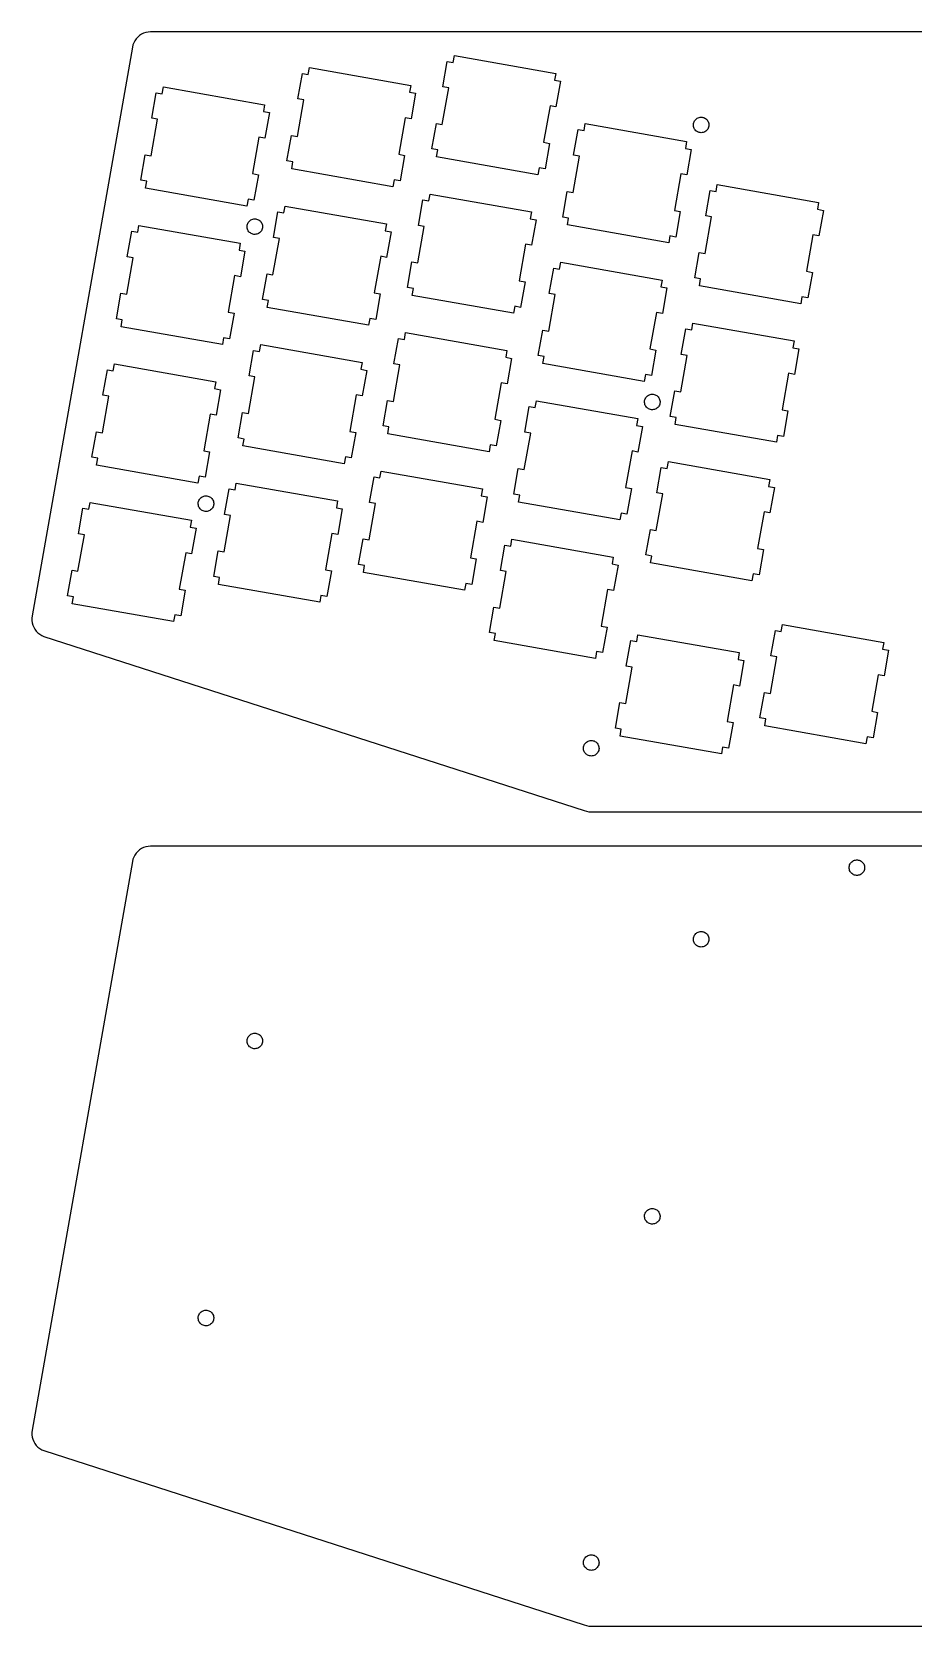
# Model space of a CAD drawing. Header units: metres. Extents: x -119 to 119, y 5 to 220.
# Drawn here: x -119.1 to 0, y 5 to 220.4 of the extents above; entities that cross this region are included whole.
import ezdxf

# ---------------------------------------------------------------- set-up
doc = ezdxf.new("R2010")
doc.units = ezdxf.units.M

msp = doc.modelspace()

# ---------------------------------------------------------------- linework, layer by layer
for p, q in [((-104.759, 219.698), (-104.971, 219.466)), ((-104.52, 219.901), (-104.759, 219.698)), ((-104.258, 220.073), (-104.52, 219.901)), ((-103.975, 220.211), (-104.258, 220.073)), ((-103.678, 220.312), (-103.975, 220.211)), ((-103.371, 220.375), (-103.678, 220.312)), ((-103.058, 220.399), (-103.371, 220.375)), ((103.058, 220.399), (-103.058, 220.399)), ((-105.485, 218.334), (-119.029, 141.519)), ((-105.411, 218.639), (-105.485, 218.334)), ((-105.3, 218.932), (-105.411, 218.639)), ((-105.152, 219.21), (-105.3, 218.932)), ((-104.971, 219.466), (-105.152, 219.21)), ((-81.7126, 214.654), (-81.5484, 215.585)), ((-81.5484, 215.585), (-67.8596, 213.172)), ((-63.5412, 212.973), (-62.9335, 216.42)), ((-62.9335, 216.42), (-62.133, 216.279)), ((-62.133, 216.279), (-61.9688, 217.21)), ((-61.9688, 217.21), (-48.28, 214.796)), ((-83.1208, 211.349), (-82.513, 214.795)), ((-82.513, 214.795), (-81.7126, 214.654)), ((-48.28, 214.796), (-48.4442, 213.865)), ((-48.4442, 213.865), (-47.6438, 213.724)), ((-47.6438, 213.724), (-48.2515, 210.277)), ((-102.874, 208.739), (-102.266, 212.186)), ((-102.266, 212.186), (-101.466, 212.045)), ((-101.466, 212.045), (-101.302, 212.976)), ((-101.302, 212.976), (-87.6129, 210.562)), ((-83.1902, 206.275), (-82.3204, 211.207)), ((-82.3204, 211.207), (-83.1208, 211.349)), ((-67.8596, 213.172), (-68.0238, 212.241)), ((-68.0238, 212.241), (-67.2233, 212.099)), ((-67.2233, 212.099), (-67.8311, 208.653)), ((-63.6106, 207.899), (-62.7408, 212.832)), ((-62.7408, 212.832), (-63.5412, 212.973)), ((-87.6129, 210.562), (-87.777, 209.631)), ((-87.777, 209.631), (-86.9766, 209.49)), ((-86.9766, 209.49), (-87.5844, 206.043)), ((-49.052, 210.418), (-49.9218, 205.486)), ((-48.2515, 210.277), (-49.052, 210.418)), ((-102.943, 203.665), (-102.074, 208.598)), ((-102.074, 208.598), (-102.874, 208.739)), ((-68.6316, 208.794), (-69.5014, 203.861)), ((-67.8311, 208.653), (-68.6316, 208.794)), ((-65.0188, 204.594), (-64.411, 208.04)), ((-64.411, 208.04), (-63.6106, 207.899)), ((-45.8718, 203.765), (-45.264, 207.212)), ((-45.264, 207.212), (-44.4636, 207.071)), ((-44.4636, 207.071), (-44.2994, 208.002)), ((-44.2994, 208.002), (-30.6106, 205.588)), ((-29.69, 207.882), (-29.6753, 208.013)), ((-29.6882, 207.75), (-29.69, 207.882)), ((-29.6699, 207.619), (-29.6882, 207.75)), ((-29.6753, 208.013), (-29.6443, 208.141)), ((-29.6353, 207.492), (-29.6699, 207.619)), ((-29.6443, 208.141), (-29.5975, 208.264)), ((-29.585, 207.37), (-29.6353, 207.492)), ((-29.5975, 208.264), (-29.5356, 208.381)), ((-29.5199, 207.255), (-29.585, 207.37)), ((-29.5356, 208.381), (-29.4596, 208.488)), ((-29.4409, 207.15), (-29.5199, 207.255)), ((-29.4596, 208.488), (-29.3707, 208.586)), ((-29.3493, 207.055), (-29.4409, 207.15)), ((-29.3707, 208.586), (-29.2703, 208.671)), ((-29.2466, 206.972), (-29.3493, 207.055)), ((-29.2703, 208.671), (-29.1599, 208.743)), ((-29.1342, 206.903), (-29.2466, 206.972)), ((-29.1599, 208.743), (-29.0414, 208.801)), ((-29.0142, 206.849), (-29.1342, 206.903)), ((-29.0414, 208.801), (-28.9166, 208.844)), ((-28.8882, 206.81), (-29.0142, 206.849)), ((-28.9166, 208.844), (-28.7874, 208.87)), ((-28.7583, 206.787), (-28.8882, 206.81)), ((-28.7874, 208.87), (-28.656, 208.88)), ((-28.6266, 206.78), (-28.7583, 206.787)), ((-28.656, 208.88), (-28.5242, 208.874)), ((-28.4952, 206.791), (-28.6266, 206.78)), ((-28.5242, 208.874), (-28.3944, 208.851)), ((-28.366, 206.817), (-28.4952, 206.791)), ((-28.3944, 208.851), (-28.2684, 208.812)), ((-28.2412, 206.86), (-28.366, 206.817)), ((-28.2684, 208.812), (-28.1484, 208.757)), ((-28.1227, 206.917), (-28.2412, 206.86)), ((-28.1484, 208.757), (-28.036, 208.688)), ((-28.0123, 206.99), (-28.1227, 206.917)), ((-28.036, 208.688), (-27.9333, 208.606)), ((-27.9119, 207.075), (-28.0123, 206.99)), ((-27.9333, 208.606), (-27.8417, 208.511)), ((-27.823, 207.172), (-27.9119, 207.075)), ((-27.8417, 208.511), (-27.7627, 208.405)), ((-27.747, 207.28), (-27.823, 207.172)), ((-27.7627, 208.405), (-27.6976, 208.291)), ((-27.6851, 207.397), (-27.747, 207.28)), ((-27.6976, 208.291), (-27.6473, 208.169)), ((-27.6383, 207.52), (-27.6851, 207.397)), ((-27.6473, 208.169), (-27.6127, 208.041)), ((-27.6073, 207.648), (-27.6383, 207.52)), ((-27.6127, 208.041), (-27.5944, 207.911)), ((-27.5925, 207.779), (-27.6073, 207.648)), ((-27.5944, 207.911), (-27.5925, 207.779)), ((-88.3848, 206.184), (-89.2546, 201.251)), ((-87.5844, 206.043), (-88.3848, 206.184)), ((-84.5984, 202.969), (-83.9906, 206.416)), ((-83.9906, 206.416), (-83.1902, 206.275)), ((-64.2184, 204.452), (-65.0188, 204.594)), ((-49.9218, 205.486), (-49.1213, 205.344)), ((-49.1213, 205.344), (-49.7291, 201.898)), ((-30.6106, 205.588), (-30.7747, 204.657)), ((-30.7747, 204.657), (-29.9743, 204.516)), ((-104.352, 200.359), (-103.744, 203.806)), ((-103.744, 203.806), (-102.943, 203.665)), ((-83.798, 202.828), (-84.5984, 202.969)), ((-83.9621, 201.897), (-83.798, 202.828)), ((-69.5014, 203.861), (-68.7009, 203.72)), ((-68.7009, 203.72), (-69.3087, 200.273)), ((-64.3826, 203.521), (-64.2184, 204.452)), ((-50.6937, 201.108), (-64.3826, 203.521)), ((-45.9411, 198.691), (-45.0714, 203.624)), ((-45.0714, 203.624), (-45.8718, 203.765)), ((-29.9743, 204.516), (-30.5821, 201.069)), ((-103.551, 200.218), (-104.352, 200.359)), ((-89.2546, 201.251), (-88.4541, 201.11)), ((-88.4541, 201.11), (-89.0619, 197.663)), ((-70.2733, 199.483), (-83.9621, 201.897)), ((-70.1091, 200.414), (-70.2733, 199.483)), ((-69.3087, 200.273), (-70.1091, 200.414)), ((-50.5296, 202.039), (-50.6937, 201.108)), ((-49.7291, 201.898), (-50.5296, 202.039)), ((-31.3825, 201.21), (-32.2523, 196.277)), ((-30.5821, 201.069), (-31.3825, 201.21)), ((-103.715, 199.287), (-103.551, 200.218)), ((-90.0266, 196.873), (-103.715, 199.287)), ((-65.4323, 197.568), (-65.2682, 198.499)), ((-65.2682, 198.499), (-51.5793, 196.085)), ((-47.3494, 195.385), (-46.7416, 198.832)), ((-46.7416, 198.832), (-45.9411, 198.691)), ((-28.0287, 195.542), (-27.4209, 198.989)), ((-27.4209, 198.989), (-26.6205, 198.848)), ((-26.6205, 198.848), (-26.4563, 199.779)), ((-26.4563, 199.779), (-12.7675, 197.365)), ((-89.8624, 197.804), (-90.0266, 196.873)), ((-89.0619, 197.663), (-89.8624, 197.804)), ((-86.4202, 192.637), (-85.8124, 196.084)), ((-85.8124, 196.084), (-85.0119, 195.943)), ((-85.0119, 195.943), (-84.8477, 196.874)), ((-84.8477, 196.874), (-71.1589, 194.46)), ((-66.8406, 194.262), (-66.2328, 197.709)), ((-66.2328, 197.709), (-65.4323, 197.568)), ((-51.5793, 196.085), (-51.7435, 195.154)), ((-32.2523, 196.277), (-31.4519, 196.136)), ((-31.4519, 196.136), (-32.0597, 192.689)), ((-12.7675, 197.365), (-12.9316, 196.434)), ((-12.9316, 196.434), (-12.1312, 196.293)), ((-12.1312, 196.293), (-12.739, 192.846)), ((-104.765, 193.333), (-104.601, 194.265)), ((-104.601, 194.265), (-90.9122, 191.851)), ((-89.9917, 194.144), (-89.9769, 194.275)), ((-89.9898, 194.012), (-89.9917, 194.144)), ((-89.9715, 193.882), (-89.9898, 194.012)), ((-89.9769, 194.275), (-89.946, 194.403)), ((-89.9369, 193.755), (-89.9715, 193.882)), ((-89.946, 194.403), (-89.8991, 194.527)), ((-89.8991, 194.527), (-89.8372, 194.643)), ((-89.8372, 194.643), (-89.7612, 194.751)), ((-89.7612, 194.751), (-89.6723, 194.848)), ((-89.6723, 194.848), (-89.5719, 194.934)), ((-89.5719, 194.934), (-89.4615, 195.006)), ((-89.4615, 195.006), (-89.343, 195.064)), ((-89.343, 195.064), (-89.2182, 195.106)), ((-89.2182, 195.106), (-89.089, 195.133)), ((-89.089, 195.133), (-88.9576, 195.143)), ((-88.9576, 195.143), (-88.8259, 195.136)), ((-88.8259, 195.136), (-88.696, 195.113)), ((-88.696, 195.113), (-88.57, 195.074)), ((-88.57, 195.074), (-88.45, 195.02)), ((-88.45, 195.02), (-88.3376, 194.951)), ((-88.3376, 194.951), (-88.2349, 194.868)), ((-88.2349, 194.868), (-88.1433, 194.773)), ((-88.1433, 194.773), (-88.0643, 194.668)), ((-88.0643, 194.668), (-87.9992, 194.553)), ((-87.9992, 194.553), (-87.9489, 194.431)), ((-87.9489, 194.431), (-87.9144, 194.304)), ((-87.9089, 193.911), (-87.9398, 193.782)), ((-87.9144, 194.304), (-87.896, 194.173)), ((-87.8941, 194.042), (-87.9089, 193.911)), ((-87.896, 194.173), (-87.8941, 194.042)), ((-71.1589, 194.46), (-71.3231, 193.529)), ((-66.9099, 189.188), (-66.0401, 194.121)), ((-66.0401, 194.121), (-66.8406, 194.262)), ((-51.7435, 195.154), (-50.9431, 195.013)), ((-50.9431, 195.013), (-51.5509, 191.566)), ((-46.5489, 195.244), (-47.3494, 195.385)), ((-46.7131, 194.313), (-46.5489, 195.244)), ((-33.0243, 191.899), (-46.7131, 194.313)), ((-28.098, 190.468), (-27.2282, 195.401)), ((-27.2282, 195.401), (-28.0287, 195.542)), ((-106.173, 190.028), (-105.566, 193.475)), ((-105.566, 193.475), (-104.765, 193.333)), ((-90.9122, 191.851), (-91.0763, 190.92)), ((-89.8866, 193.633), (-89.9369, 193.755)), ((-89.8215, 193.518), (-89.8866, 193.633)), ((-89.7425, 193.412), (-89.8215, 193.518)), ((-89.6509, 193.318), (-89.7425, 193.412)), ((-89.5482, 193.235), (-89.6509, 193.318)), ((-89.4359, 193.166), (-89.5482, 193.235)), ((-89.3158, 193.111), (-89.4359, 193.166)), ((-89.1898, 193.072), (-89.3158, 193.111)), ((-89.06, 193.049), (-89.1898, 193.072)), ((-88.9282, 193.043), (-89.06, 193.049)), ((-88.7968, 193.053), (-88.9282, 193.043)), ((-88.6676, 193.08), (-88.7968, 193.053)), ((-88.5428, 193.122), (-88.6676, 193.08)), ((-88.4243, 193.18), (-88.5428, 193.122)), ((-88.3139, 193.252), (-88.4243, 193.18)), ((-88.2135, 193.338), (-88.3139, 193.252)), ((-88.1246, 193.435), (-88.2135, 193.338)), ((-88.0486, 193.543), (-88.1246, 193.435)), ((-87.9867, 193.659), (-88.0486, 193.543)), ((-87.9398, 193.782), (-87.9867, 193.659)), ((-86.4895, 187.563), (-85.6197, 192.496)), ((-85.6197, 192.496), (-86.4202, 192.637)), ((-71.3231, 193.529), (-70.5227, 193.388)), ((-70.5227, 193.388), (-71.1304, 189.941)), ((-52.3513, 191.707), (-53.2211, 186.774)), ((-51.5509, 191.566), (-52.3513, 191.707)), ((-32.8601, 192.831), (-33.0243, 191.899)), ((-32.0597, 192.689), (-32.8601, 192.831)), ((-13.5394, 192.987), (-14.4092, 188.054)), ((-12.739, 192.846), (-13.5394, 192.987)), ((-106.243, 184.954), (-105.373, 189.886)), ((-105.373, 189.886), (-106.173, 190.028)), ((-91.0763, 190.92), (-90.2759, 190.779)), ((-90.2759, 190.779), (-90.8837, 187.332)), ((-71.9309, 190.082), (-72.8007, 185.15)), ((-71.1304, 189.941), (-71.9309, 190.082)), ((-29.5063, 187.162), (-28.8985, 190.609)), ((-28.8985, 190.609), (-28.098, 190.468)), ((-91.6841, 187.473), (-92.5539, 182.54)), ((-90.8837, 187.332), (-91.6841, 187.473)), ((-87.8977, 184.257), (-87.2899, 187.704)), ((-87.2899, 187.704), (-86.4895, 187.563)), ((-68.3181, 185.882), (-67.7103, 189.329)), ((-67.7103, 189.329), (-66.9099, 189.188)), ((-49.1711, 185.054), (-48.5633, 188.501)), ((-48.5633, 188.501), (-47.7629, 188.36)), ((-47.7629, 188.36), (-47.5987, 189.291)), ((-47.5987, 189.291), (-33.9099, 186.877)), ((-14.4092, 188.054), (-13.6088, 187.913)), ((-13.6088, 187.913), (-14.2166, 184.466)), ((-67.5177, 185.741), (-68.3181, 185.882)), ((-67.6819, 184.81), (-67.5177, 185.741)), ((-53.2211, 186.774), (-52.4206, 186.633)), ((-52.4206, 186.633), (-53.0284, 183.186)), ((-33.9099, 186.877), (-34.0741, 185.946)), ((-34.0741, 185.946), (-33.2736, 185.805)), ((-33.2736, 185.805), (-33.8814, 182.358)), ((-28.7058, 187.021), (-29.5063, 187.162)), ((-28.87, 186.09), (-28.7058, 187.021)), ((-15.1812, 183.676), (-28.87, 186.09)), ((-107.651, 181.648), (-107.043, 185.095)), ((-107.043, 185.095), (-106.243, 184.954)), ((-87.0973, 184.116), (-87.8977, 184.257)), ((-87.2615, 183.185), (-87.0973, 184.116)), ((-73.5726, 180.772), (-87.2615, 183.185)), ((-72.8007, 185.15), (-72.0002, 185.008)), ((-72.0002, 185.008), (-72.608, 181.561)), ((-53.993, 182.396), (-67.6819, 184.81)), ((-53.8289, 183.327), (-53.993, 182.396)), ((-53.0284, 183.186), (-53.8289, 183.327)), ((-49.2404, 179.98), (-48.3707, 184.913)), ((-48.3707, 184.913), (-49.1711, 185.054)), ((-15.017, 184.607), (-15.1812, 183.676)), ((-14.2166, 184.466), (-15.017, 184.607)), ((-106.851, 181.507), (-107.651, 181.648)), ((-107.015, 180.576), (-106.851, 181.507)), ((-92.5539, 182.54), (-91.7535, 182.399)), ((-91.7535, 182.399), (-92.3613, 178.952)), ((-73.4085, 181.703), (-73.5726, 180.772)), ((-72.608, 181.561), (-73.4085, 181.703)), ((-34.6818, 182.499), (-35.5516, 177.566)), ((-33.8814, 182.358), (-34.6818, 182.499)), ((-29.9198, 180.136), (-29.7556, 181.067)), ((-29.7556, 181.067), (-16.0668, 178.654)), ((-93.3259, 178.162), (-107.015, 180.576)), ((-93.1617, 179.093), (-93.3259, 178.162)), ((-92.3613, 178.952), (-93.1617, 179.093)), ((-70.1399, 175.551), (-69.5321, 178.997)), ((-69.5321, 178.997), (-68.7317, 178.856)), ((-68.7317, 178.856), (-68.5675, 179.787)), ((-68.5675, 179.787), (-54.8787, 177.374)), ((-50.6487, 176.674), (-50.0409, 180.121)), ((-50.0409, 180.121), (-49.2404, 179.98)), ((-31.328, 176.83), (-30.7202, 180.277)), ((-30.7202, 180.277), (-29.9198, 180.136)), ((-89.7195, 173.926), (-89.1117, 177.373)), ((-89.1117, 177.373), (-88.3112, 177.232)), ((-88.3112, 177.232), (-88.1471, 178.163)), ((-88.1471, 178.163), (-74.4582, 175.749)), ((-54.8787, 177.374), (-55.0428, 176.443)), ((-49.8482, 176.533), (-50.6487, 176.674)), ((-35.5516, 177.566), (-34.7512, 177.425)), ((-34.7512, 177.425), (-35.359, 173.978)), ((-31.3973, 171.756), (-30.5276, 176.689)), ((-30.5276, 176.689), (-31.328, 176.83)), ((-16.0668, 178.654), (-16.231, 177.722)), ((-16.231, 177.722), (-15.4305, 177.581)), ((-15.4305, 177.581), (-16.0383, 174.134)), ((-109.473, 171.316), (-108.865, 174.763)), ((-108.865, 174.763), (-108.064, 174.622)), ((-108.064, 174.622), (-107.9, 175.553)), ((-107.9, 175.553), (-94.2115, 173.139)), ((-74.4582, 175.749), (-74.6224, 174.818)), ((-74.6224, 174.818), (-73.822, 174.677)), ((-73.822, 174.677), (-74.4298, 171.23)), ((-70.2092, 170.477), (-69.3394, 175.409)), ((-69.3394, 175.409), (-70.1399, 175.551)), ((-55.0428, 176.443), (-54.2424, 176.301)), ((-54.2424, 176.301), (-54.8502, 172.855)), ((-50.0124, 175.602), (-49.8482, 176.533)), ((-36.3236, 173.188), (-50.0124, 175.602)), ((-94.2115, 173.139), (-94.3757, 172.208)), ((-89.7888, 168.852), (-88.919, 173.785)), ((-88.919, 173.785), (-89.7195, 173.926)), ((-55.6506, 172.996), (-56.5204, 168.063)), ((-54.8502, 172.855), (-55.6506, 172.996)), ((-36.1594, 174.119), (-36.3236, 173.188)), ((-35.359, 173.978), (-36.1594, 174.119)), ((-16.8387, 174.276), (-17.7085, 169.343)), ((-16.0383, 174.134), (-16.8387, 174.276)), ((-109.542, 166.242), (-108.672, 171.175)), ((-108.672, 171.175), (-109.473, 171.316)), ((-94.3757, 172.208), (-93.5752, 172.067)), ((-93.5752, 172.067), (-94.183, 168.62)), ((-75.2302, 171.371), (-76.1, 166.438)), ((-74.4298, 171.23), (-75.2302, 171.371)), ((-71.6174, 167.171), (-71.0097, 170.618)), ((-71.0097, 170.618), (-70.2092, 170.477)), ((-51.0622, 169.648), (-50.898, 170.579)), ((-50.898, 170.579), (-37.2092, 168.166)), ((-36.2887, 170.459), (-36.274, 170.59)), ((-36.2868, 170.327), (-36.2887, 170.459)), ((-36.2685, 170.197), (-36.2868, 170.327)), ((-36.274, 170.59), (-36.243, 170.718)), ((-36.2339, 170.069), (-36.2685, 170.197)), ((-36.243, 170.718), (-36.1961, 170.841)), ((-36.1961, 170.841), (-36.1342, 170.958)), ((-36.1342, 170.958), (-36.0582, 171.066)), ((-36.0582, 171.066), (-35.9693, 171.163)), ((-35.9693, 171.163), (-35.8689, 171.248)), ((-35.8689, 171.248), (-35.7586, 171.321)), ((-35.7586, 171.321), (-35.64, 171.378)), ((-35.64, 171.378), (-35.5152, 171.421)), ((-35.5152, 171.421), (-35.3861, 171.447)), ((-35.3861, 171.447), (-35.2546, 171.458)), ((-35.2546, 171.458), (-35.1229, 171.451)), ((-35.1229, 171.451), (-34.993, 171.428)), ((-34.993, 171.428), (-34.8671, 171.389)), ((-34.8671, 171.389), (-34.747, 171.335)), ((-34.747, 171.335), (-34.6347, 171.266)), ((-34.6347, 171.266), (-34.5319, 171.183)), ((-34.5319, 171.183), (-34.4403, 171.088)), ((-34.4403, 171.088), (-34.3613, 170.983)), ((-34.3613, 170.983), (-34.2962, 170.868)), ((-34.2962, 170.868), (-34.2459, 170.746)), ((-34.2459, 170.746), (-34.2114, 170.619)), ((-34.2059, 170.225), (-34.2369, 170.097)), ((-34.2114, 170.619), (-34.193, 170.488)), ((-34.1912, 170.356), (-34.2059, 170.225)), ((-34.193, 170.488), (-34.1912, 170.356)), ((-32.8056, 168.451), (-32.1978, 171.898)), ((-32.1978, 171.898), (-31.3973, 171.756)), ((-94.9834, 168.761), (-95.8532, 163.829)), ((-94.183, 168.62), (-94.9834, 168.761)), ((-91.197, 165.546), (-90.5892, 168.993)), ((-90.5892, 168.993), (-89.7888, 168.852)), ((-56.5204, 168.063), (-55.72, 167.922)), ((-52.4704, 166.342), (-51.8626, 169.789)), ((-51.8626, 169.789), (-51.0622, 169.648)), ((-37.2092, 168.166), (-37.3734, 167.234)), ((-36.1837, 169.947), (-36.2339, 170.069)), ((-36.1185, 169.833), (-36.1837, 169.947)), ((-36.0395, 169.727), (-36.1185, 169.833)), ((-35.948, 169.632), (-36.0395, 169.727)), ((-35.8452, 169.55), (-35.948, 169.632)), ((-35.7329, 169.481), (-35.8452, 169.55)), ((-35.6128, 169.426), (-35.7329, 169.481)), ((-35.4868, 169.387), (-35.6128, 169.426)), ((-35.357, 169.364), (-35.4868, 169.387)), ((-35.2253, 169.358), (-35.357, 169.364)), ((-35.0938, 169.368), (-35.2253, 169.358)), ((-34.9646, 169.394), (-35.0938, 169.368)), ((-34.8398, 169.437), (-34.9646, 169.394)), ((-34.7213, 169.495), (-34.8398, 169.437)), ((-34.611, 169.567), (-34.7213, 169.495)), ((-34.5105, 169.652), (-34.611, 169.567)), ((-34.4216, 169.75), (-34.5105, 169.652)), ((-34.3456, 169.857), (-34.4216, 169.75)), ((-34.2837, 169.974), (-34.3456, 169.857)), ((-34.2369, 170.097), (-34.2837, 169.974)), ((-32.0051, 168.31), (-32.8056, 168.451)), ((-32.1693, 167.378), (-32.0051, 168.31)), ((-17.7085, 169.343), (-16.9081, 169.202)), ((-16.9081, 169.202), (-17.5159, 165.755)), ((-110.95, 162.937), (-110.342, 166.383)), ((-110.342, 166.383), (-109.542, 166.242)), ((-76.1, 166.438), (-75.2995, 166.297)), ((-75.2995, 166.297), (-75.9073, 162.85)), ((-70.817, 167.03), (-71.6174, 167.171)), ((-70.9812, 166.099), (-70.817, 167.03)), ((-57.2924, 163.685), (-70.9812, 166.099)), ((-55.72, 167.922), (-56.3277, 164.475)), ((-52.5398, 161.268), (-51.67, 166.201)), ((-51.67, 166.201), (-52.4704, 166.342)), ((-37.3734, 167.234), (-36.5729, 167.093)), ((-36.5729, 167.093), (-37.1807, 163.646)), ((-18.4805, 164.965), (-32.1693, 167.378)), ((-18.3163, 165.896), (-18.4805, 164.965)), ((-17.5159, 165.755), (-18.3163, 165.896)), ((-95.8532, 163.829), (-95.0528, 163.688)), ((-95.0528, 163.688), (-95.6606, 160.241)), ((-90.3966, 165.405), (-91.197, 165.546)), ((-90.5608, 164.474), (-90.3966, 165.405)), ((-76.8719, 162.06), (-90.5608, 164.474)), ((-57.1282, 164.616), (-57.2924, 163.685)), ((-56.3277, 164.475), (-57.1282, 164.616)), ((-37.9812, 163.788), (-38.8509, 158.855)), ((-37.1807, 163.646), (-37.9812, 163.788)), ((-110.15, 162.795), (-110.95, 162.937)), ((-110.314, 161.864), (-110.15, 162.795)), ((-96.6252, 159.451), (-110.314, 161.864)), ((-76.7078, 162.991), (-76.8719, 162.06)), ((-75.9073, 162.85), (-76.7078, 162.991)), ((-34.6273, 158.119), (-34.0195, 161.566)), ((-34.0195, 161.566), (-33.2191, 161.425)), ((-33.2191, 161.425), (-33.0549, 162.356)), ((-33.0549, 162.356), (-19.3661, 159.942)), ((-96.461, 160.382), (-96.6252, 159.451)), ((-95.6606, 160.241), (-96.461, 160.382)), ((-91.6105, 158.52), (-91.4464, 159.451)), ((-91.4464, 159.451), (-77.7576, 157.038)), ((-73.4392, 156.839), (-72.8314, 160.286)), ((-72.8314, 160.286), (-72.031, 160.145)), ((-72.031, 160.145), (-71.8668, 161.076)), ((-71.8668, 161.076), (-58.178, 158.662)), ((-53.948, 157.963), (-53.3402, 161.41)), ((-53.3402, 161.41), (-52.5398, 161.268)), ((-19.3661, 159.942), (-19.5303, 159.011)), ((-96.4977, 157.104), (-96.4358, 157.22)), ((-96.4358, 157.22), (-96.3598, 157.328)), ((-96.3598, 157.328), (-96.2709, 157.426)), ((-96.2709, 157.426), (-96.1705, 157.511)), ((-96.1705, 157.511), (-96.0602, 157.583)), ((-96.0602, 157.583), (-95.9417, 157.641)), ((-95.9417, 157.641), (-95.8168, 157.683)), ((-95.8168, 157.683), (-95.6877, 157.71)), ((-95.6877, 157.71), (-95.5562, 157.72)), ((-95.5562, 157.72), (-95.4245, 157.714)), ((-95.4245, 157.714), (-95.2946, 157.691)), ((-95.2946, 157.691), (-95.1687, 157.652)), ((-95.1687, 157.652), (-95.0486, 157.597)), ((-95.0486, 157.597), (-94.9363, 157.528)), ((-94.9363, 157.528), (-94.8335, 157.446)), ((-94.8335, 157.446), (-94.7419, 157.351)), ((-94.7419, 157.351), (-94.6629, 157.245)), ((-94.6629, 157.245), (-94.5978, 157.131)), ((-93.0188, 155.214), (-92.411, 158.661)), ((-92.411, 158.661), (-91.6105, 158.52)), ((-58.178, 158.662), (-58.3421, 157.731)), ((-58.3421, 157.731), (-57.5417, 157.59)), ((-57.5417, 157.59), (-58.1495, 154.143)), ((-53.1476, 157.822), (-53.948, 157.963)), ((-53.3117, 156.89), (-53.1476, 157.822)), ((-38.8509, 158.855), (-38.0505, 158.714)), ((-38.0505, 158.714), (-38.6583, 155.267)), ((-34.6967, 153.045), (-33.8269, 157.978)), ((-33.8269, 157.978), (-34.6273, 158.119)), ((-19.5303, 159.011), (-18.7298, 158.87)), ((-18.7298, 158.87), (-19.3376, 155.423)), ((-112.772, 152.605), (-112.164, 156.052)), ((-112.164, 156.052), (-111.364, 155.911)), ((-111.364, 155.911), (-111.2, 156.842)), ((-111.2, 156.842), (-97.5108, 154.428)), ((-96.5903, 156.722), (-96.5756, 156.853)), ((-96.5884, 156.59), (-96.5903, 156.722)), ((-96.5701, 156.459), (-96.5884, 156.59)), ((-96.5756, 156.853), (-96.5446, 156.981)), ((-96.5355, 156.332), (-96.5701, 156.459)), ((-96.5446, 156.981), (-96.4977, 157.104)), ((-96.4853, 156.21), (-96.5355, 156.332)), ((-96.4201, 156.095), (-96.4853, 156.21)), ((-96.3411, 155.99), (-96.4201, 156.095)), ((-96.2495, 155.895), (-96.3411, 155.99)), ((-96.1468, 155.812), (-96.2495, 155.895)), ((-96.0345, 155.743), (-96.1468, 155.812)), ((-95.9144, 155.689), (-96.0345, 155.743)), ((-95.7884, 155.65), (-95.9144, 155.689)), ((-95.6586, 155.627), (-95.7884, 155.65)), ((-95.5269, 155.62), (-95.6586, 155.627)), ((-95.3954, 155.63), (-95.5269, 155.62)), ((-95.2662, 155.657), (-95.3954, 155.63)), ((-95.1414, 155.699), (-95.2662, 155.657)), ((-95.0229, 155.757), (-95.1414, 155.699)), ((-94.9126, 155.829), (-95.0229, 155.757)), ((-94.8121, 155.915), (-94.9126, 155.829)), ((-94.7232, 156.012), (-94.8121, 155.915)), ((-94.6472, 156.12), (-94.7232, 156.012)), ((-94.5853, 156.236), (-94.6472, 156.12)), ((-94.5978, 157.131), (-94.5475, 157.009)), ((-94.5385, 156.36), (-94.5853, 156.236)), ((-94.5475, 157.009), (-94.513, 156.881)), ((-94.5075, 156.488), (-94.5385, 156.36)), ((-94.513, 156.881), (-94.4946, 156.751)), ((-94.4928, 156.619), (-94.5075, 156.488)), ((-94.4946, 156.751), (-94.4928, 156.619)), ((-93.0881, 150.141), (-92.2183, 155.073)), ((-92.2183, 155.073), (-93.0188, 155.214)), ((-77.7576, 157.038), (-77.9217, 156.107)), ((-77.9217, 156.107), (-77.1213, 155.965)), ((-77.1213, 155.965), (-77.7291, 152.518)), ((-73.5085, 151.765), (-72.6387, 156.698)), ((-72.6387, 156.698), (-73.4392, 156.839)), ((-39.6229, 154.477), (-53.3117, 156.89)), ((-39.4587, 155.408), (-39.6229, 154.477)), ((-38.6583, 155.267), (-39.4587, 155.408)), ((-20.138, 155.564), (-21.0078, 150.631)), ((-19.3376, 155.423), (-20.138, 155.564)), ((-97.5108, 154.428), (-97.675, 153.497)), ((-97.675, 153.497), (-96.8745, 153.356)), ((-96.8745, 153.356), (-97.4823, 149.909)), ((-58.9499, 154.284), (-59.8197, 149.352)), ((-58.1495, 154.143), (-58.9499, 154.284)), ((-36.1049, 149.739), (-35.4971, 153.186)), ((-35.4971, 153.186), (-34.6967, 153.045)), ((-112.841, 147.531), (-111.972, 152.464)), ((-111.972, 152.464), (-112.772, 152.605)), ((-78.5295, 152.66), (-79.3993, 147.727)), ((-77.7291, 152.518), (-78.5295, 152.66)), ((-74.9168, 148.459), (-74.309, 151.906)), ((-74.309, 151.906), (-73.5085, 151.765)), ((-55.7697, 147.631), (-55.162, 151.078)), ((-55.162, 151.078), (-54.3615, 150.937)), ((-54.3615, 150.937), (-54.1973, 151.868)), ((-54.1973, 151.868), (-40.5085, 149.454)), ((-98.2828, 150.05), (-99.1525, 145.117)), ((-97.4823, 149.909), (-98.2828, 150.05)), ((-94.4964, 146.835), (-93.8886, 150.282)), ((-93.8886, 150.282), (-93.0881, 150.141)), ((-59.8197, 149.352), (-59.0193, 149.21)), ((-59.0193, 149.21), (-59.6271, 145.763)), ((-40.5085, 149.454), (-40.6727, 148.523)), ((-35.3044, 149.598), (-36.1049, 149.739)), ((-35.4686, 148.667), (-35.3044, 149.598)), ((-21.7798, 146.253), (-35.4686, 148.667)), ((-21.0078, 150.631), (-20.2074, 150.49)), ((-20.2074, 150.49), (-20.8152, 147.043)), ((-114.25, 144.225), (-113.642, 147.672)), ((-113.642, 147.672), (-112.841, 147.531)), ((-93.6959, 146.694), (-94.4964, 146.835)), ((-93.8601, 145.763), (-93.6959, 146.694)), ((-79.3993, 147.727), (-78.5989, 147.586)), ((-78.5989, 147.586), (-79.2066, 144.139)), ((-74.1163, 148.318), (-74.9168, 148.459)), ((-74.2805, 147.387), (-74.1163, 148.318)), ((-60.5917, 144.974), (-74.2805, 147.387)), ((-55.8391, 142.557), (-54.9693, 147.49)), ((-54.9693, 147.49), (-55.7697, 147.631)), ((-40.6727, 148.523), (-39.8723, 148.382)), ((-39.8723, 148.382), (-40.48, 144.935)), ((-21.6156, 147.184), (-21.7798, 146.253)), ((-20.8152, 147.043), (-21.6156, 147.184)), ((-99.1525, 145.117), (-98.3521, 144.976)), ((-98.3521, 144.976), (-98.9599, 141.529)), ((-80.1713, 143.349), (-93.8601, 145.763)), ((-60.4275, 145.905), (-60.5917, 144.974)), ((-59.6271, 145.763), (-60.4275, 145.905)), ((-41.2805, 145.076), (-42.1503, 140.143)), ((-40.48, 144.935), (-41.2805, 145.076)), ((-113.449, 144.084), (-114.25, 144.225)), ((-113.613, 143.153), (-113.449, 144.084)), ((-99.9245, 140.739), (-113.613, 143.153)), ((-80.0071, 144.28), (-80.1713, 143.349)), ((-79.2066, 144.139), (-80.0071, 144.28)), ((-57.2473, 139.251), (-56.6395, 142.698)), ((-56.6395, 142.698), (-55.8391, 142.557)), ((-119.029, 141.519), (-119.064, 141.207)), ((-119.064, 141.207), (-119.06, 140.893)), ((-119.06, 140.893), (-119.016, 140.582)), ((-119.016, 140.582), (-118.934, 140.279)), ((-118.934, 140.279), (-118.814, 139.989)), ((-118.814, 139.989), (-118.659, 139.716)), ((-99.7603, 141.67), (-99.9245, 140.739)), ((-98.9599, 141.529), (-99.7603, 141.67)), ((-42.1503, 140.143), (-41.3498, 140.002)), ((-41.3498, 140.002), (-41.9576, 136.555)), ((-17.8071, 139.414), (-17.6429, 140.345)), ((-17.6429, 140.345), (-3.95406, 137.932)), ((-118.659, 139.716), (-118.471, 139.464)), ((-118.471, 139.464), (-118.253, 139.238)), ((-118.253, 139.238), (-118.008, 139.042)), ((-118.008, 139.042), (-117.741, 138.877)), ((-117.741, 138.877), (-117.455, 138.747)), ((-117.455, 138.747), (-44.4331, 115.21)), ((-56.4469, 139.11), (-57.2473, 139.251)), ((-56.611, 138.179), (-56.4469, 139.11)), ((-42.9222, 135.765), (-56.611, 138.179)), ((-38.7515, 134.73), (-38.1437, 138.177)), ((-38.1437, 138.177), (-37.3432, 138.036)), ((-37.3432, 138.036), (-37.1791, 138.967)), ((-37.1791, 138.967), (-23.4902, 136.553)), ((-19.2153, 136.108), (-18.6075, 139.555)), ((-18.6075, 139.555), (-17.8071, 139.414)), ((-3.95406, 137.932), (-4.11824, 137)), ((-42.758, 136.696), (-42.9222, 135.765)), ((-41.9576, 136.555), (-42.758, 136.696)), ((-23.4902, 136.553), (-23.6544, 135.622)), ((-19.2846, 131.034), (-18.4148, 135.967)), ((-18.4148, 135.967), (-19.2153, 136.108)), ((-4.11824, 137), (-3.31779, 136.859)), ((-3.31779, 136.859), (-3.92558, 133.412)), ((-38.8208, 129.656), (-37.951, 134.589)), ((-37.951, 134.589), (-38.7515, 134.73)), ((-23.6544, 135.622), (-22.854, 135.481)), ((-22.854, 135.481), (-23.4618, 132.034)), ((-4.72603, 133.554), (-5.59581, 128.621)), ((-3.92558, 133.412), (-4.72603, 133.554)), ((-24.2622, 132.175), (-25.132, 127.242)), ((-23.4618, 132.034), (-24.2622, 132.175)), ((-40.229, 126.35), (-39.6212, 129.797)), ((-39.6212, 129.797), (-38.8208, 129.656)), ((-20.6929, 127.729), (-20.0851, 131.176)), ((-20.0851, 131.176), (-19.2846, 131.034)), ((-25.132, 127.242), (-24.3315, 127.101)), ((-24.3315, 127.101), (-24.9393, 123.654)), ((-19.8924, 127.588), (-20.6929, 127.729)), ((-20.0566, 126.656), (-19.8924, 127.588)), ((-5.59581, 128.621), (-4.79536, 128.48)), ((-4.79536, 128.48), (-5.40315, 125.033)), ((-39.4286, 126.209), (-40.229, 126.35)), ((-39.5928, 125.278), (-39.4286, 126.209)), ((-25.9039, 122.864), (-39.5928, 125.278)), ((-6.36777, 124.243), (-20.0566, 126.656)), ((-6.2036, 125.174), (-6.36777, 124.243)), ((-5.40315, 125.033), (-6.2036, 125.174)), ((-44.537, 123.681), (-44.5223, 123.812)), ((-44.5351, 123.549), (-44.537, 123.681)), ((-44.5168, 123.418), (-44.5351, 123.549)), ((-44.5223, 123.812), (-44.4913, 123.94)), ((-44.4822, 123.291), (-44.5168, 123.418)), ((-44.4913, 123.94), (-44.4444, 124.063)), ((-44.4319, 123.169), (-44.4822, 123.291)), ((-44.4444, 124.063), (-44.3825, 124.179)), ((-44.3668, 123.054), (-44.4319, 123.169)), ((-44.3825, 124.179), (-44.3065, 124.287)), ((-44.2878, 122.949), (-44.3668, 123.054)), ((-44.3065, 124.287), (-44.2176, 124.385)), ((-44.1962, 122.854), (-44.2878, 122.949)), ((-44.2176, 124.385), (-44.1172, 124.47)), ((-44.0935, 122.771), (-44.1962, 122.854)), ((-44.1172, 124.47), (-44.0069, 124.542)), ((-43.9812, 122.702), (-44.0935, 122.771)), ((-44.0069, 124.542), (-43.8883, 124.6)), ((-43.8883, 124.6), (-43.7635, 124.643)), ((-43.7635, 124.643), (-43.6344, 124.669)), ((-43.6344, 124.669), (-43.5029, 124.679)), ((-43.5029, 124.679), (-43.3712, 124.673)), ((-43.3712, 124.673), (-43.2413, 124.65)), ((-43.2413, 124.65), (-43.1154, 124.611)), ((-43.1154, 124.611), (-42.9953, 124.556)), ((-42.9953, 124.556), (-42.883, 124.487)), ((-42.8592, 122.789), (-42.9696, 122.716)), ((-42.883, 124.487), (-42.7802, 124.405)), ((-42.7588, 122.874), (-42.8592, 122.789)), ((-42.7802, 124.405), (-42.6886, 124.31)), ((-42.6699, 122.971), (-42.7588, 122.874)), ((-42.6886, 124.31), (-42.6096, 124.204)), ((-42.5939, 123.079), (-42.6699, 122.971)), ((-42.6096, 124.204), (-42.5445, 124.09)), ((-42.532, 123.196), (-42.5939, 123.079)), ((-42.5445, 124.09), (-42.4942, 123.968)), ((-42.4852, 123.319), (-42.532, 123.196)), ((-42.4942, 123.968), (-42.4597, 123.84)), ((-42.4542, 123.447), (-42.4852, 123.319)), ((-42.4597, 123.84), (-42.4413, 123.71)), ((-42.4395, 123.578), (-42.4542, 123.447)), ((-42.4413, 123.71), (-42.4395, 123.578)), ((-25.7398, 123.795), (-25.9039, 122.864)), ((-24.9393, 123.654), (-25.7398, 123.795)), ((-43.8611, 122.648), (-43.9812, 122.702)), ((-43.7351, 122.609), (-43.8611, 122.648)), ((-43.6053, 122.586), (-43.7351, 122.609)), ((-43.4736, 122.579), (-43.6053, 122.586)), ((-43.3421, 122.59), (-43.4736, 122.579)), ((-43.2129, 122.616), (-43.3421, 122.59)), ((-43.0881, 122.659), (-43.2129, 122.616)), ((-42.9696, 122.716), (-43.0881, 122.659)), ((-44.4331, 115.21), (-44.1331, 115.117)), ((-44.1331, 115.117), (-43.824, 115.062)), ((-43.824, 115.062), (-43.5104, 115.047)), ((-43.5104, 115.047), (43.5104, 115.047)), ((-104.52, 109.901), (-104.759, 109.698)), ((-104.258, 110.073), (-104.52, 109.901)), ((-103.975, 110.211), (-104.258, 110.073)), ((-103.678, 110.312), (-103.975, 110.211)), ((-103.371, 110.375), (-103.678, 110.312)), ((-103.058, 110.399), (-103.371, 110.375)), ((103.058, 110.399), (-103.058, 110.399)), ((-105.485, 108.334), (-119.029, 31.5187)), ((-105.411, 108.639), (-105.485, 108.334)), ((-105.3, 108.932), (-105.411, 108.639)), ((-105.152, 109.21), (-105.3, 108.932)), ((-104.971, 109.466), (-105.152, 109.21)), ((-104.759, 109.698), (-104.971, 109.466)), ((-8.64172, 107.632), (-8.617, 107.761)), ((-8.617, 107.761), (-8.57626, 107.887)), ((-8.57626, 107.887), (-8.52013, 108.006)), ((-8.52013, 108.006), (-8.44946, 108.117)), ((-8.44946, 108.117), (-8.36542, 108.219)), ((-8.36542, 108.219), (-8.26929, 108.309)), ((-8.26929, 108.309), (-8.16261, 108.387)), ((-8.16261, 108.387), (-8.04707, 108.45)), ((-8.04707, 108.45), (-7.92447, 108.499)), ((-7.92447, 108.499), (-7.79675, 108.531)), ((-7.79675, 108.531), (-7.66592, 108.548)), ((-7.66592, 108.548), (-7.53407, 108.548)), ((-7.53407, 108.548), (-7.40324, 108.531)), ((-7.40324, 108.531), (-7.27553, 108.499)), ((-7.27553, 108.499), (-7.15292, 108.45)), ((-7.15292, 108.45), (-7.03738, 108.387)), ((-7.03738, 108.387), (-6.93071, 108.309)), ((-6.93071, 108.309), (-6.83458, 108.219)), ((-6.83458, 108.219), (-6.75053, 108.117)), ((-6.75053, 108.117), (-6.67987, 108.006)), ((-6.67987, 108.006), (-6.62373, 107.887)), ((-6.62373, 107.887), (-6.58299, 107.761)), ((-6.58299, 107.761), (-6.55827, 107.632)), ((-8.64999, 107.5), (-8.64172, 107.632)), ((-8.64172, 107.368), (-8.64999, 107.5)), ((-8.617, 107.239), (-8.64172, 107.368)), ((-8.57626, 107.113), (-8.617, 107.239)), ((-8.52013, 106.994), (-8.57626, 107.113)), ((-8.44946, 106.883), (-8.52013, 106.994)), ((-8.36542, 106.781), (-8.44946, 106.883)), ((-8.26929, 106.691), (-8.36542, 106.781)), ((-8.16261, 106.613), (-8.26929, 106.691)), ((-8.04707, 106.55), (-8.16261, 106.613)), ((-7.92447, 106.501), (-8.04707, 106.55)), ((-7.79675, 106.469), (-7.92447, 106.501)), ((-7.66592, 106.452), (-7.79675, 106.469)), ((-7.53407, 106.452), (-7.66592, 106.452)), ((-7.40324, 106.469), (-7.53407, 106.452)), ((-7.27553, 106.501), (-7.40324, 106.469)), ((-7.15292, 106.55), (-7.27553, 106.501)), ((-7.03738, 106.613), (-7.15292, 106.55)), ((-6.93071, 106.691), (-7.03738, 106.613)), ((-6.83458, 106.781), (-6.93071, 106.691)), ((-6.75053, 106.883), (-6.83458, 106.781)), ((-6.67987, 106.994), (-6.75053, 106.883)), ((-6.62373, 107.113), (-6.67987, 106.994)), ((-6.58299, 107.239), (-6.62373, 107.113)), ((-6.55827, 107.368), (-6.58299, 107.239)), ((-6.55827, 107.632), (-6.55, 107.5)), ((-6.55, 107.5), (-6.55827, 107.368)), ((-29.69, 97.8816), (-29.6753, 98.0127)), ((-29.6882, 97.7498), (-29.69, 97.8816)), ((-29.6699, 97.6192), (-29.6882, 97.7498)), ((-29.6753, 98.0127), (-29.6443, 98.1408)), ((-29.6353, 97.492), (-29.6699, 97.6192)), ((-29.6443, 98.1408), (-29.5975, 98.2641)), ((-29.585, 97.37), (-29.6353, 97.492)), ((-29.5975, 98.2641), (-29.5356, 98.3805)), ((-29.5199, 97.2554), (-29.585, 97.37)), ((-29.5356, 98.3805), (-29.4596, 98.4883)), ((-29.4409, 97.1498), (-29.5199, 97.2554)), ((-29.4596, 98.4883), (-29.3707, 98.5856)), ((-29.3493, 97.055), (-29.4409, 97.1498)), ((-29.3707, 98.5856), (-29.2703, 98.6711)), ((-29.2466, 96.9724), (-29.3493, 97.055)), ((-29.2703, 98.6711), (-29.1599, 98.7433)), ((-29.1342, 96.9033), (-29.2466, 96.9724)), ((-29.1599, 98.7433), (-29.0414, 98.8011)), ((-29.0414, 98.8011), (-28.9166, 98.8436)), ((-28.9166, 98.8436), (-28.7874, 98.8701)), ((-28.7874, 98.8701), (-28.656, 98.8802)), ((-28.656, 98.8802), (-28.5242, 98.8738)), ((-28.5242, 98.8738), (-28.3944, 98.8509)), ((-28.3944, 98.8509), (-28.2684, 98.8119)), ((-28.2684, 98.8119), (-28.1484, 98.7574)), ((-28.1227, 96.9174), (-28.2412, 96.8596)), ((-28.1484, 98.7574), (-28.036, 98.6883)), ((-28.0123, 96.9896), (-28.1227, 96.9174)), ((-28.036, 98.6883), (-27.9333, 98.6057)), ((-27.9119, 97.075), (-28.0123, 96.9896)), ((-27.9333, 98.6057), (-27.8417, 98.5109)), ((-27.823, 97.1724), (-27.9119, 97.075)), ((-27.8417, 98.5109), (-27.7627, 98.4053)), ((-27.747, 97.2802), (-27.823, 97.1724)), ((-27.7627, 98.4053), (-27.6976, 98.2906)), ((-27.6851, 97.3966), (-27.747, 97.2802)), ((-27.6976, 98.2906), (-27.6473, 98.1687)), ((-27.6383, 97.5199), (-27.6851, 97.3966)), ((-27.6473, 98.1687), (-27.6127, 98.0415)), ((-27.6073, 97.648), (-27.6383, 97.5199)), ((-27.6127, 98.0415), (-27.5944, 97.9109)), ((-27.5925, 97.7791), (-27.6073, 97.648)), ((-27.5944, 97.9109), (-27.5925, 97.7791)), ((-29.0142, 96.8488), (-29.1342, 96.9033)), ((-28.8882, 96.8098), (-29.0142, 96.8488)), ((-28.7583, 96.7869), (-28.8882, 96.8098)), ((-28.6266, 96.7805), (-28.7583, 96.7869)), ((-28.4952, 96.7906), (-28.6266, 96.7805)), ((-28.366, 96.8171), (-28.4952, 96.7906)), ((-28.2412, 96.8596), (-28.366, 96.8171)), ((-89.9917, 84.1442), (-89.9769, 84.2752)), ((-89.9898, 84.0123), (-89.9917, 84.1442)), ((-89.9715, 83.8818), (-89.9898, 84.0123)), ((-89.9769, 84.2752), (-89.946, 84.4034)), ((-89.946, 84.4034), (-89.8991, 84.5267)), ((-89.8991, 84.5267), (-89.8372, 84.6431)), ((-89.8372, 84.6431), (-89.7612, 84.7508)), ((-89.7612, 84.7508), (-89.6723, 84.8482)), ((-89.6723, 84.8482), (-89.5719, 84.9337)), ((-89.5719, 84.9337), (-89.4615, 85.0059)), ((-89.4615, 85.0059), (-89.343, 85.0637)), ((-89.343, 85.0637), (-89.2182, 85.1062)), ((-89.2182, 85.1062), (-89.089, 85.1327)), ((-89.089, 85.1327), (-88.9576, 85.1428)), ((-88.9576, 85.1428), (-88.8259, 85.1364)), ((-88.8259, 85.1364), (-88.696, 85.1135)), ((-88.696, 85.1135), (-88.57, 85.0745)), ((-88.57, 85.0745), (-88.45, 85.02)), ((-88.45, 85.02), (-88.3376, 84.9509)), ((-88.3376, 84.9509), (-88.2349, 84.8683)), ((-88.2349, 84.8683), (-88.1433, 84.7734)), ((-88.1433, 84.7734), (-88.0643, 84.6678)), ((-88.0643, 84.6678), (-87.9992, 84.5532)), ((-87.9992, 84.5532), (-87.9489, 84.4313)), ((-87.9489, 84.4313), (-87.9144, 84.304)), ((-87.9144, 84.304), (-87.896, 84.1735)), ((-87.8941, 84.0416), (-87.9089, 83.9106)), ((-87.896, 84.1735), (-87.8941, 84.0416)), ((-89.9369, 83.7545), (-89.9715, 83.8818)), ((-89.8866, 83.6326), (-89.9369, 83.7545)), ((-89.8215, 83.518), (-89.8866, 83.6326)), ((-89.7425, 83.4124), (-89.8215, 83.518)), ((-89.6509, 83.3175), (-89.7425, 83.4124)), ((-89.5482, 83.2349), (-89.6509, 83.3175)), ((-89.4359, 83.1658), (-89.5482, 83.2349)), ((-89.3158, 83.1113), (-89.4359, 83.1658)), ((-89.1898, 83.0723), (-89.3158, 83.1113)), ((-89.06, 83.0494), (-89.1898, 83.0723)), ((-88.9282, 83.043), (-89.06, 83.0494)), ((-88.7968, 83.0531), (-88.9282, 83.043)), ((-88.6676, 83.0796), (-88.7968, 83.0531)), ((-88.5428, 83.1221), (-88.6676, 83.0796)), ((-88.4243, 83.1799), (-88.5428, 83.1221)), ((-88.3139, 83.2521), (-88.4243, 83.1799)), ((-88.2135, 83.3376), (-88.3139, 83.2521)), ((-88.1246, 83.435), (-88.2135, 83.3376)), ((-88.0486, 83.5427), (-88.1246, 83.435)), ((-87.9867, 83.6591), (-88.0486, 83.5427)), ((-87.9398, 83.7824), (-87.9867, 83.6591)), ((-87.9089, 83.9106), (-87.9398, 83.7824)), ((-36.2887, 60.4589), (-36.274, 60.59)), ((-36.2868, 60.3271), (-36.2887, 60.4589)), ((-36.2685, 60.1965), (-36.2868, 60.3271)), ((-36.274, 60.59), (-36.243, 60.7181)), ((-36.243, 60.7181), (-36.1961, 60.8414)), ((-36.1961, 60.8414), (-36.1342, 60.9578)), ((-36.1342, 60.9578), (-36.0582, 61.0656)), ((-36.0582, 61.0656), (-35.9693, 61.163)), ((-35.9693, 61.163), (-35.8689, 61.2484)), ((-35.8689, 61.2484), (-35.7586, 61.3206)), ((-35.7586, 61.3206), (-35.64, 61.3784)), ((-35.64, 61.3784), (-35.5152, 61.4209)), ((-35.5152, 61.4209), (-35.3861, 61.4474)), ((-35.3861, 61.4474), (-35.2546, 61.4575)), ((-35.2546, 61.4575), (-35.1229, 61.4511)), ((-35.1229, 61.4511), (-34.993, 61.4282)), ((-34.993, 61.4282), (-34.8671, 61.3892)), ((-34.8671, 61.3892), (-34.747, 61.3347)), ((-34.747, 61.3347), (-34.6347, 61.2656)), ((-34.6347, 61.2656), (-34.5319, 61.183)), ((-34.5319, 61.183), (-34.4403, 61.0882)), ((-34.4403, 61.0882), (-34.3613, 60.9826)), ((-34.3613, 60.9826), (-34.2962, 60.868)), ((-34.2962, 60.868), (-34.2459, 60.746)), ((-34.2459, 60.746), (-34.2114, 60.6188)), ((-34.2114, 60.6188), (-34.193, 60.4882)), ((-34.1912, 60.3564), (-34.2059, 60.2253)), ((-34.193, 60.4882), (-34.1912, 60.3564)), ((-36.2339, 60.0693), (-36.2685, 60.1965)), ((-36.1837, 59.9474), (-36.2339, 60.0693)), ((-36.1185, 59.8327), (-36.1837, 59.9474)), ((-36.0395, 59.7271), (-36.1185, 59.8327)), ((-35.948, 59.6323), (-36.0395, 59.7271)), ((-35.8452, 59.5497), (-35.948, 59.6323)), ((-35.7329, 59.4806), (-35.8452, 59.5497)), ((-35.6128, 59.4261), (-35.7329, 59.4806)), ((-35.4868, 59.3871), (-35.6128, 59.4261)), ((-35.357, 59.3642), (-35.4868, 59.3871)), ((-35.2253, 59.3578), (-35.357, 59.3642)), ((-35.0938, 59.3679), (-35.2253, 59.3578)), ((-34.9646, 59.3944), (-35.0938, 59.3679)), ((-34.8398, 59.4369), (-34.9646, 59.3944)), ((-34.7213, 59.4947), (-34.8398, 59.4369)), ((-34.611, 59.5669), (-34.7213, 59.4947)), ((-34.5105, 59.6523), (-34.611, 59.5669)), ((-34.4216, 59.7497), (-34.5105, 59.6523)), ((-34.3456, 59.8575), (-34.4216, 59.7497)), ((-34.2837, 59.9739), (-34.3456, 59.8575)), ((-34.2369, 60.0972), (-34.2837, 59.9739)), ((-34.2059, 60.2253), (-34.2369, 60.0972)), ((-96.3598, 47.3281), (-96.2709, 47.4255)), ((-96.2709, 47.4255), (-96.1705, 47.511)), ((-96.1705, 47.511), (-96.0602, 47.5832)), ((-96.0602, 47.5832), (-95.9417, 47.641)), ((-95.9417, 47.641), (-95.8168, 47.6835)), ((-95.8168, 47.6835), (-95.6877, 47.71)), ((-95.6877, 47.71), (-95.5562, 47.7201)), ((-95.5562, 47.7201), (-95.4245, 47.7137)), ((-95.4245, 47.7137), (-95.2946, 47.6908)), ((-95.2946, 47.6908), (-95.1687, 47.6518)), ((-95.1687, 47.6518), (-95.0486, 47.5973)), ((-95.0486, 47.5973), (-94.9363, 47.5282)), ((-94.9363, 47.5282), (-94.8335, 47.4456)), ((-94.8335, 47.4456), (-94.7419, 47.3507)), ((-96.5903, 46.7215), (-96.5756, 46.8525)), ((-96.5884, 46.5897), (-96.5903, 46.7215)), ((-96.5701, 46.4591), (-96.5884, 46.5897)), ((-96.5756, 46.8525), (-96.5446, 46.9807)), ((-96.5355, 46.3318), (-96.5701, 46.4591)), ((-96.5446, 46.9807), (-96.4977, 47.104)), ((-96.4853, 46.2099), (-96.5355, 46.3318)), ((-96.4977, 47.104), (-96.4358, 47.2204)), ((-96.4201, 46.0953), (-96.4853, 46.2099)), ((-96.4358, 47.2204), (-96.3598, 47.3281)), ((-96.3411, 45.9897), (-96.4201, 46.0953)), ((-96.2495, 45.8949), (-96.3411, 45.9897)), ((-96.1468, 45.8122), (-96.2495, 45.8949)), ((-96.0345, 45.7431), (-96.1468, 45.8122)), ((-95.9144, 45.6887), (-96.0345, 45.7431)), ((-95.7884, 45.6497), (-95.9144, 45.6887)), ((-95.6586, 45.6268), (-95.7884, 45.6497)), ((-95.5269, 45.6203), (-95.6586, 45.6268)), ((-95.3954, 45.6304), (-95.5269, 45.6203)), ((-95.2662, 45.657), (-95.3954, 45.6304)), ((-95.1414, 45.6994), (-95.2662, 45.657)), ((-95.0229, 45.7572), (-95.1414, 45.6994)), ((-94.9126, 45.8295), (-95.0229, 45.7572)), ((-94.8121, 45.9149), (-94.9126, 45.8295)), ((-94.7232, 46.0123), (-94.8121, 45.9149)), ((-94.7419, 47.3507), (-94.6629, 47.2451)), ((-94.6472, 46.12), (-94.7232, 46.0123)), ((-94.6629, 47.2451), (-94.5978, 47.1305)), ((-94.5853, 46.2365), (-94.6472, 46.12)), ((-94.5978, 47.1305), (-94.5475, 47.0086)), ((-94.5385, 46.3597), (-94.5853, 46.2365)), ((-94.5475, 47.0086), (-94.513, 46.8813)), ((-94.5075, 46.4879), (-94.5385, 46.3597)), ((-94.513, 46.8813), (-94.4946, 46.7508)), ((-94.4928, 46.6189), (-94.5075, 46.4879)), ((-94.4946, 46.7508), (-94.4928, 46.6189)), ((-119.029, 31.5187), (-119.064, 31.2067)), ((-119.064, 31.2067), (-119.06, 30.8927)), ((-119.06, 30.8927), (-119.016, 30.5818)), ((-119.016, 30.5818), (-118.934, 30.2789)), ((-118.934, 30.2789), (-118.814, 29.9886)), ((-118.814, 29.9886), (-118.659, 29.7157)), ((-118.659, 29.7157), (-118.471, 29.4643)), ((-118.471, 29.4643), (-118.253, 29.2384)), ((-118.253, 29.2384), (-118.008, 29.0417)), ((-118.008, 29.0417), (-117.741, 28.8772)), ((-117.741, 28.8772), (-117.455, 28.7475)), ((-117.455, 28.7475), (-44.4331, 5.20976)), ((-44.537, 13.6806), (-44.5223, 13.8116)), ((-44.5351, 13.5488), (-44.537, 13.6806)), ((-44.5168, 13.4182), (-44.5351, 13.5488)), ((-44.5223, 13.8116), (-44.4913, 13.9398)), ((-44.4822, 13.2909), (-44.5168, 13.4182)), ((-44.4913, 13.9398), (-44.4444, 14.0631)), ((-44.4319, 13.169), (-44.4822, 13.2909)), ((-44.4444, 14.0631), (-44.3825, 14.1795)), ((-44.3668, 13.0544), (-44.4319, 13.169)), ((-44.3825, 14.1795), (-44.3065, 14.2872)), ((-44.2878, 12.9488), (-44.3668, 13.0544)), ((-44.3065, 14.2872), (-44.2176, 14.3846)), ((-44.1962, 12.8539), (-44.2878, 12.9488)), ((-44.2176, 14.3846), (-44.1172, 14.4701)), ((-44.1172, 14.4701), (-44.0069, 14.5423)), ((-44.0069, 14.5423), (-43.8883, 14.6001)), ((-43.8883, 14.6001), (-43.7635, 14.6426)), ((-43.7635, 14.6426), (-43.6344, 14.6691)), ((-43.6344, 14.6691), (-43.5029, 14.6792)), ((-43.5029, 14.6792), (-43.3712, 14.6728)), ((-43.3712, 14.6728), (-43.2413, 14.6499)), ((-43.2413, 14.6499), (-43.1154, 14.6109)), ((-43.1154, 14.6109), (-42.9953, 14.5564)), ((-42.9953, 14.5564), (-42.883, 14.4873)), ((-42.883, 14.4873), (-42.7802, 14.4047)), ((-42.7802, 14.4047), (-42.6886, 14.3098)), ((-42.6699, 12.9714), (-42.7588, 12.874)), ((-42.6886, 14.3098), (-42.6096, 14.2043)), ((-42.5939, 13.0791), (-42.6699, 12.9714)), ((-42.6096, 14.2043), (-42.5445, 14.0896)), ((-42.532, 13.1955), (-42.5939, 13.0791)), ((-42.5445, 14.0896), (-42.4942, 13.9677)), ((-42.4852, 13.3188), (-42.532, 13.1955)), ((-42.4942, 13.9677), (-42.4597, 13.8404)), ((-42.4542, 13.447), (-42.4852, 13.3188)), ((-42.4597, 13.8404), (-42.4413, 13.7099)), ((-42.4395, 13.578), (-42.4542, 13.447)), ((-42.4413, 13.7099), (-42.4395, 13.578)), ((-44.0935, 12.7713), (-44.1962, 12.8539)), ((-43.9812, 12.7022), (-44.0935, 12.7713)), ((-43.8611, 12.6478), (-43.9812, 12.7022)), ((-43.7351, 12.6087), (-43.8611, 12.6478)), ((-43.6053, 12.5858), (-43.7351, 12.6087)), ((-43.4736, 12.5794), (-43.6053, 12.5858)), ((-43.3421, 12.5895), (-43.4736, 12.5794)), ((-43.2129, 12.616), (-43.3421, 12.5895)), ((-43.0881, 12.6585), (-43.2129, 12.616)), ((-42.9696, 12.7163), (-43.0881, 12.6585)), ((-42.8592, 12.7885), (-42.9696, 12.7163)), ((-42.7588, 12.874), (-42.8592, 12.7885)), ((-44.4331, 5.20976), (-44.1331, 5.11691)), ((-44.1331, 5.11691), (-43.824, 5.06239)), ((-43.824, 5.06239), (-43.5104, 5.04707)), ((-43.5104, 5.04707), (43.5104, 5.04707))]:
    msp.add_line(p, q)

doc.saveas('drawing.dxf')
